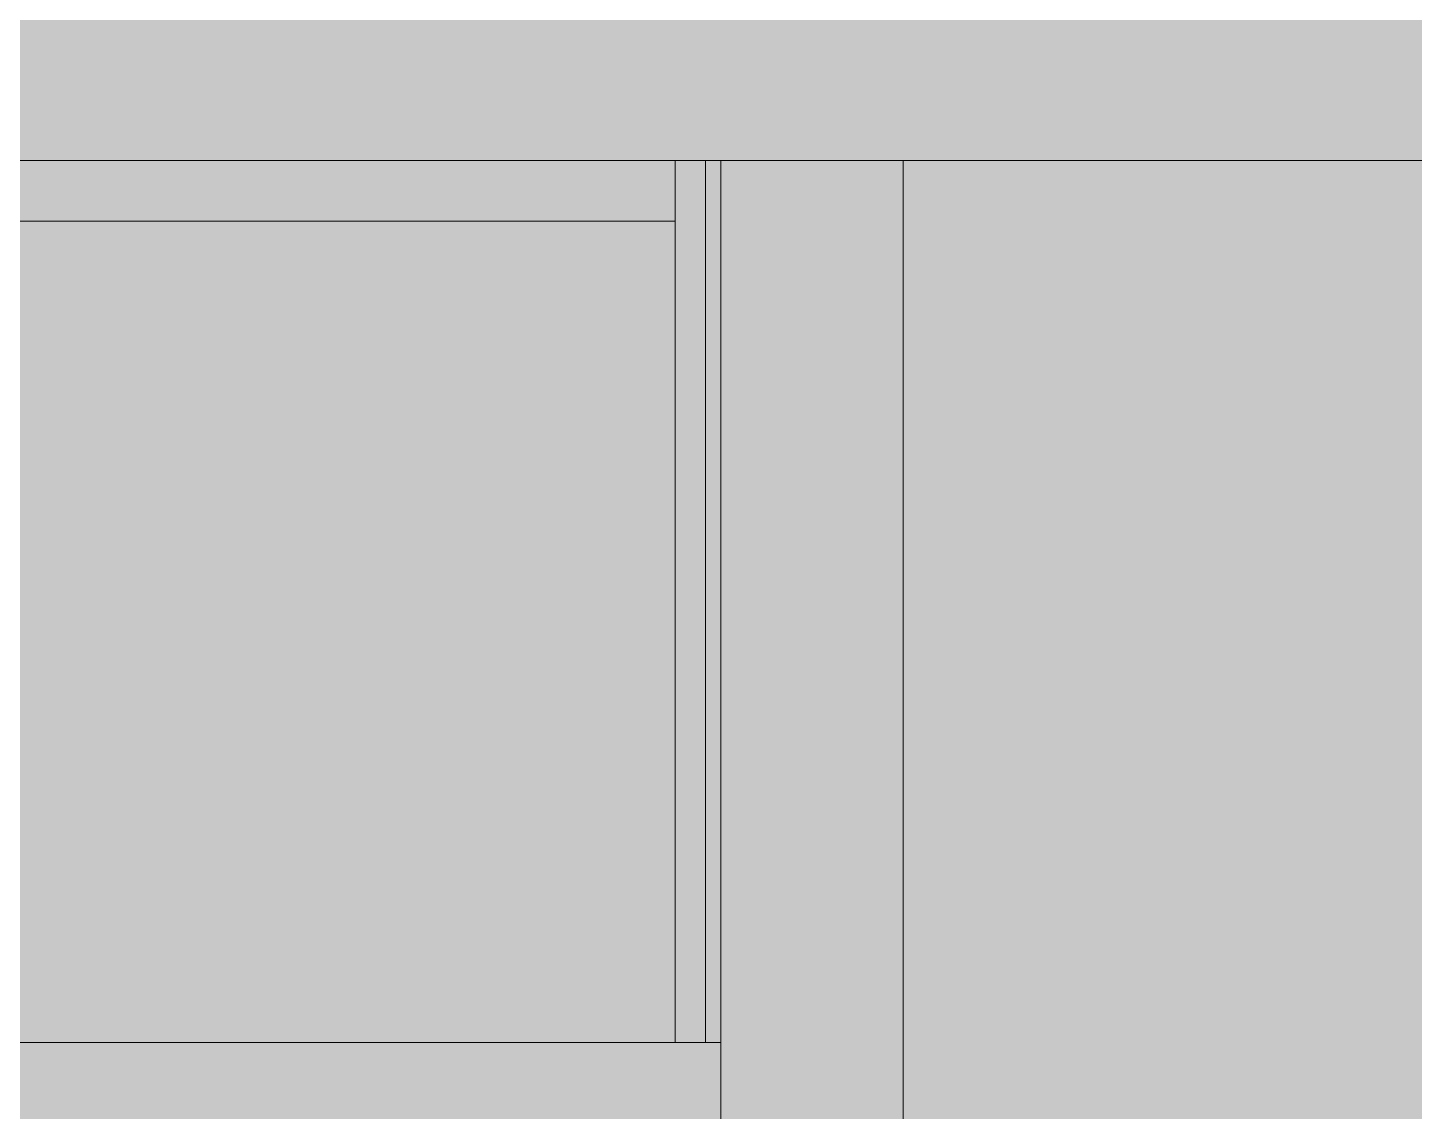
# Model space of a CAD drawing. Header units: centimetres. Extents: x -4381 to 5639, y -3920 to 4826.
# Drawn here: x 72.528 to 74.807, y 33.841 to 35.622 of the extents above; entities that cross this region are included whole.
import ezdxf
from ezdxf.xclip import XClip

# ---------------------------------------------------------------- set-up
doc = ezdxf.new("R2010")
doc.units = ezdxf.units.CM
doc.header["$MEASUREMENT"] = 0
doc.header["$XCLIPFRAME"] = 0
doc.set_wipeout_variables(frame=1)
doc.linetypes.add('Wipeout_Contour', pattern=[100, 0, -100])
for name, color, linetype, lineweight in [('0- SITE_Pen_No__1', 7, 'Continuous', 5), ('Dalles_Pen_No__1', 7, 'Continuous', 5), ('Structural - Bearing_Pen_No__1', 7, 'Continuous', 5), ('Structural - Bearing_Pen_No__18', 9, 'Continuous', 5), ('Structural - Combined_Pen_No__1', 7, 'Continuous', 5)]:
    doc.layers.add(name, color=color, linetype=linetype, lineweight=lineweight)
for name, color, linetype in [('Dalles', 7, 'Continuous'), ('Drawing & Figure', 7, 'Continuous'), ('Structural - Bearing', 7, 'Continuous'), ('Structural - Combined', 7, 'Continuous')]:
    doc.layers.add(name, color=color, linetype=linetype)
for name, color, linetype, lineweight, true_color in [('Structural - Bearing_Pen_No__102', 7, 'Continuous', 5, 0xcccccc), ('Structural - Bearing_Pen_No__112', 7, 'Continuous', 5, 0xd5aaaa), ('Structural - Combined_Pen_No__102', 7, 'Continuous', 5, 0xcccccc)]:
    doc.layers.add(name, color=color, linetype=linetype, lineweight=lineweight, true_color=true_color)

# ---------------------------------------------------------------- blocks, each defined once
blk = doc.blocks.new('Drawing_7_7', base_point=(-363.0919, 32.2036))
at = {"layer": '0- SITE_Pen_No__1', "linetype": 'Continuous', "ltscale": 10}
blk.add_line((73.5919, 34.142), (72.474, 34.142), dxfattribs=at)
at = {"color": 254, "linetype": 'Wipeout_Contour', "lineweight": 0, "ltscale": 322.13638}
blk.add_wipeout([(72.4669, 33.9536), (72.4669, 33.7786), (73.6669, 33.7786), (73.6669, 33.9536)], dxfattribs=at).dxf.layer = 'Structural - Combined'
at = {"layer": 'Structural - Combined_Pen_No__102', "linetype": 'Continuous', "ltscale": 10}
blk.add_hatch(color=256, dxfattribs=at).paths.add_polyline_path([(72.4669, 33.9536), (72.4669, 33.7786), (73.6669, 33.7786), (73.6669, 33.9536)])
at = {"color": 254, "linetype": 'Wipeout_Contour', "lineweight": 0, "ltscale": 1536.38785}
blk.add_wipeout([(73.6669, 35.4036), (73.6669, 32.9736), (73.6783, 32.973), (73.6998, 32.9726), (73.7032, 32.9722), (73.7278, 32.9702), (73.7333, 32.9699), (73.7522, 32.967), (73.7659, 32.9654), (73.7762, 32.963), (73.7971, 32.9588), (73.8049, 32.9558), (73.8184, 32.9518), (73.8357, 32.9442), (73.8389, 32.9429), (73.8438, 32.9386), (73.8487, 32.9336), (73.9669, 32.9336), (73.9669, 35.4036)], dxfattribs=at).dxf.layer = 'Structural - Bearing'
at = {"layer": 'Structural - Bearing_Pen_No__112', "linetype": 'Continuous', "ltscale": 10}
blk.add_hatch(color=256, dxfattribs=at).paths.add_polyline_path([(73.6669, 35.4036), (73.6669, 32.9736), (73.6783, 32.973), (73.6998, 32.9726), (73.7032, 32.9722), (73.7278, 32.9702), (73.7333, 32.9699), (73.7522, 32.967), (73.7659, 32.9654), (73.7762, 32.963), (73.7971, 32.9588), (73.8049, 32.9558), (73.8184, 32.9518), (73.8357, 32.9442), (73.8389, 32.9429), (73.8438, 32.9386), (73.8487, 32.9336), (73.9669, 32.9336), (73.9669, 35.4036)])
at = {"color": 254, "linetype": 'Wipeout_Contour', "lineweight": 0, "ltscale": 325.64939}
blk.add_wipeout([(73.6419, 35.4036), (73.6419, 33.9536), (73.6669, 33.9536), (73.6669, 35.4036)], dxfattribs=at).dxf.layer = 'Structural - Bearing'
at = {"color": 254, "linetype": 'Wipeout_Contour', "lineweight": 0, "ltscale": 5476.785242}
blk.add_wipeout([(76.5169, 35.4036), (73.9669, 35.4036), (73.9669, 32.9336), (74.3046, 32.9336), (74.3094, 32.9386), (74.3143, 32.9428), (74.3175, 32.9442), (74.3347, 32.9518), (74.3483, 32.9558), (74.3562, 32.9588), (74.3771, 32.963), (74.3874, 32.9654), (74.401, 32.967), (74.4199, 32.9699), (74.4254, 32.9702), (74.4501, 32.9722), (74.4534, 32.9726), (74.4749, 32.973), (74.4874, 32.9736), (74.4998, 32.973), (74.5213, 32.9726), (74.5247, 32.9722), (74.5493, 32.9702), (74.5548, 32.9699), (74.5737, 32.967), (74.5874, 32.9654), (74.5976, 32.963), (74.6186, 32.9588), (74.6264, 32.9558), (74.6399, 32.9518), (74.6572, 32.9442), (74.6604, 32.9429), (74.6653, 32.9386), (74.6702, 32.9336), (74.9169, 32.9336), (74.9169, 32.9086), (74.8219, 32.9086), (74.8294, 32.9066), (74.8349, 32.9011), (74.8369, 32.8936), (74.8369, 32.6326), (74.8385, 32.633), (74.8462, 32.6419), (74.8504, 32.6494), (74.8561, 32.6564), (74.8681, 32.6757), (74.8734, 32.6855), (74.8829, 32.6988), (74.9019, 32.7263), (74.9134, 32.7433), (74.9238, 32.7542), (74.9502, 32.7822), (74.962, 32.7948), (74.9813, 32.81), (75.0036, 32.8277), (75.0201, 32.8374), (75.0486, 32.8542), (75.0496, 32.8517), (75.0562, 32.8556), (75.0547, 32.8593), (75.0613, 32.8647), (75.0801, 32.8801), (75.101, 32.8939), (75.1139, 32.9026), (75.1169, 32.9041), (75.1169, 34.3036), (76.5169, 34.3036)], dxfattribs=at).dxf.layer = 'Structural - Bearing'
at = {"layer": 'Structural - Bearing_Pen_No__102', "linetype": 'Continuous', "ltscale": 10}
blk.add_hatch(color=256, dxfattribs=at).paths.add_polyline_path([(76.5169, 35.4036), (73.9669, 35.4036), (73.9669, 32.9336), (74.3046, 32.9336), (74.3094, 32.9386), (74.3143, 32.9428), (74.3175, 32.9442), (74.3347, 32.9518), (74.3483, 32.9558), (74.3562, 32.9588), (74.3771, 32.963), (74.3874, 32.9654), (74.401, 32.967), (74.4199, 32.9699), (74.4254, 32.9702), (74.4501, 32.9722), (74.4534, 32.9726), (74.4749, 32.973), (74.4874, 32.9736), (74.4998, 32.973), (74.5213, 32.9726), (74.5247, 32.9722), (74.5493, 32.9702), (74.5548, 32.9699), (74.5737, 32.967), (74.5874, 32.9654), (74.5976, 32.963), (74.6186, 32.9588), (74.6264, 32.9558), (74.6399, 32.9518), (74.6572, 32.9442), (74.6604, 32.9429), (74.6653, 32.9386), (74.6702, 32.9336), (74.9169, 32.9336), (74.9169, 32.9086), (74.8219, 32.9086), (74.8294, 32.9066), (74.8349, 32.9011), (74.8369, 32.8936), (74.8369, 32.6326), (74.8385, 32.633), (74.8462, 32.6419), (74.8504, 32.6494), (74.8561, 32.6564), (74.8681, 32.6757), (74.8734, 32.6855), (74.8829, 32.6988), (74.9019, 32.7263), (74.9134, 32.7433), (74.9238, 32.7542), (74.9502, 32.7822), (74.962, 32.7948), (74.9813, 32.81), (75.0036, 32.8277), (75.0201, 32.8374), (75.0486, 32.8542), (75.0496, 32.8517), (75.0562, 32.8556), (75.0547, 32.8593), (75.0613, 32.8647), (75.0801, 32.8801), (75.101, 32.8939), (75.1139, 32.9026), (75.1169, 32.9041), (75.1169, 34.3036), (76.5169, 34.3036)])
at = {"layer": 'Structural - Bearing_Pen_No__18', "linetype": 'Continuous', "ltscale": 10}
blk.add_hatch(color=256, dxfattribs=at).paths.add_polyline_path([(73.6419, 35.4036), (73.6419, 33.9536), (73.6669, 33.9536), (73.6669, 35.4036)])
at = {"layer": 'Structural - Bearing_Pen_No__1', "linetype": 'Continuous', "ltscale": 10}
for p, q in [((73.6669, 32.9736), (73.6669, 35.4036)), ((73.9669, 32.9086), (73.9669, 35.4036))]:
    blk.add_line(p, q, dxfattribs=at)
at = {"color": 254, "linetype": 'Wipeout_Contour', "lineweight": 0, "ltscale": 325.513567}
blk.add_wipeout([(73.5919, 35.4036), (73.5919, 33.9536), (73.6419, 33.9536), (73.6419, 35.4036)], dxfattribs=at).dxf.layer = 'Structural - Bearing'
at = {"layer": 'Structural - Bearing_Pen_No__18', "linetype": 'Continuous', "ltscale": 10}
blk.add_hatch(color=256, dxfattribs=at).paths.add_polyline_path([(73.5919, 35.4036), (73.5919, 33.9536), (73.6419, 33.9536), (73.6419, 35.4036)])
at = {"layer": 'Structural - Bearing_Pen_No__1', "linetype": 'Continuous', "ltscale": 10}
blk.add_line((73.6419, 35.4036), (73.6419, 33.9536), dxfattribs=at)
at = {"color": 254, "linetype": 'Wipeout_Contour', "lineweight": 0, "ltscale": 323.204599}
blk.add_wipeout([(73.5919, 35.4036), (72.3669, 35.4036), (72.3669, 33.9536), (73.5919, 33.9536)], dxfattribs=at).dxf.layer = 'Structural - Bearing'
at = {"layer": 'Dalles', "linetype": 'Continuous', "lineweight": 0, "ltscale": 10, "true_color": 0x000000}
blk.add_hatch(color=18, dxfattribs=at).paths.add_polyline_path([(84.2669, 35.4036), (84.2669, 35.7036), (70.8669, 35.7036), (70.8669, 35.4036)])
at = {"layer": 'Structural - Bearing_Pen_No__102', "linetype": 'Continuous', "ltscale": 10}
blk.add_hatch(color=256, dxfattribs=at).paths.add_polyline_path([(73.5919, 35.4036), (72.3669, 35.4036), (72.3669, 33.9536), (73.5919, 33.9536)])
at = {"layer": 'Dalles_Pen_No__1', "linetype": 'Continuous', "ltscale": 10}
for p, q in [((76.5169, 35.4036), (70.8669, 35.4036)), ((73.5919, 35.3036), (72.3669, 35.3036))]:
    blk.add_line(p, q, dxfattribs=at)
at = {"layer": 'Structural - Bearing_Pen_No__1', "linetype": 'Continuous', "ltscale": 10}
blk.add_line((73.5919, 33.9536), (73.5919, 35.4036), dxfattribs=at)
at = {"layer": 'Structural - Combined_Pen_No__1', "linetype": 'Continuous', "ltscale": 10}
blk.add_line((73.6669, 33.9536), (72.4669, 33.9536), dxfattribs=at)

msp = doc.modelspace()

# ---------------------------------------------------------------- block references
at = {"layer": 'Drawing & Figure', "color": 151, "linetype": 'Continuous', "lineweight": 5, "ltscale": 10, "true_color": 0x80c2ff}
ref = msp.add_blockref('Drawing_7_7', (-363.09186, 32.20361), dxfattribs=at)
XClip(ref).set_block_clipping_path([(51.7463984619, 23.6253966175), (100.4426918859, 45.1170657245)])

doc.saveas('drawing.dxf')
